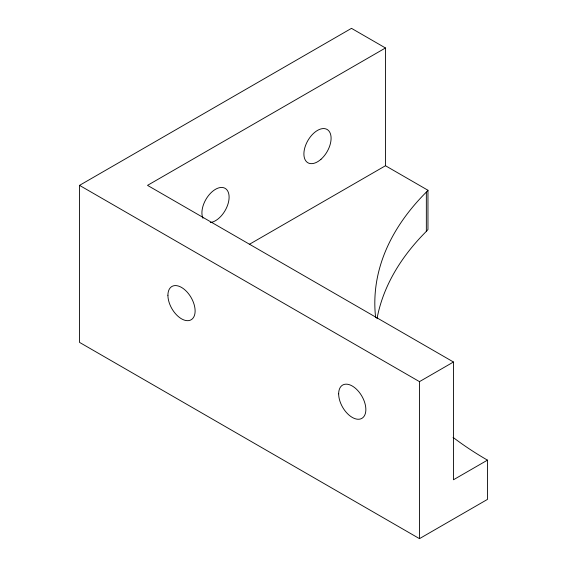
<?xml version="1.0" encoding="UTF-8"?>
<svg xmlns="http://www.w3.org/2000/svg" width="567" height="567" viewBox="0 0 567 567"><rect width="100%" height="100%" fill="white"/><g stroke="black" fill="none" stroke-linecap="round" stroke-linejoin="round"><path stroke-width="0.85" d="M375.623 317.477A384.61 222.051 0 0 1 426.349 192.1L427.965 190.264L385.482 165.741L249.289 244.37M377.005 318.725A384.61 222.051 0 0 1 426.349 231.357L427.965 229.515L427.965 190.264M453.033 437.348A384.61 222.051 0 0 0 487.471 460.142L487.471 499.399L419.481 538.65L79.529 342.383L79.529 185.366L351.49 28.35L385.482 47.975L385.482 165.741M385.482 47.975L147.519 185.366L453.472 362.008L453.472 479.767L487.471 460.142M79.529 185.366L419.481 381.634L453.472 362.008M426.349 192.1L426.349 231.357M419.481 381.634L419.481 538.65M202.951 218.252A19.228 11.106 -60 0 1 213.738 190.448A19.228 11.106 -60 0 1 228.99 199.258A19.228 11.106 -60 0 1 210.307 222.505M338.662 393.859A19.228 11.106 60 0 0 359.06 419.233A19.228 11.106 60 0 0 359.06 392.038A19.228 11.106 60 0 0 338.662 393.859M167.917 295.272A19.228 11.106 60 0 0 188.315 320.653A19.228 11.106 60 0 0 188.315 293.451A19.228 11.106 60 0 0 167.917 295.272M321.014 159.249A19.228 11.106 -60 0 0 327.109 129.46A19.228 11.106 -60 0 0 304.359 149.631A19.228 11.106 -60 0 0 321.014 159.249"/></g></svg>
